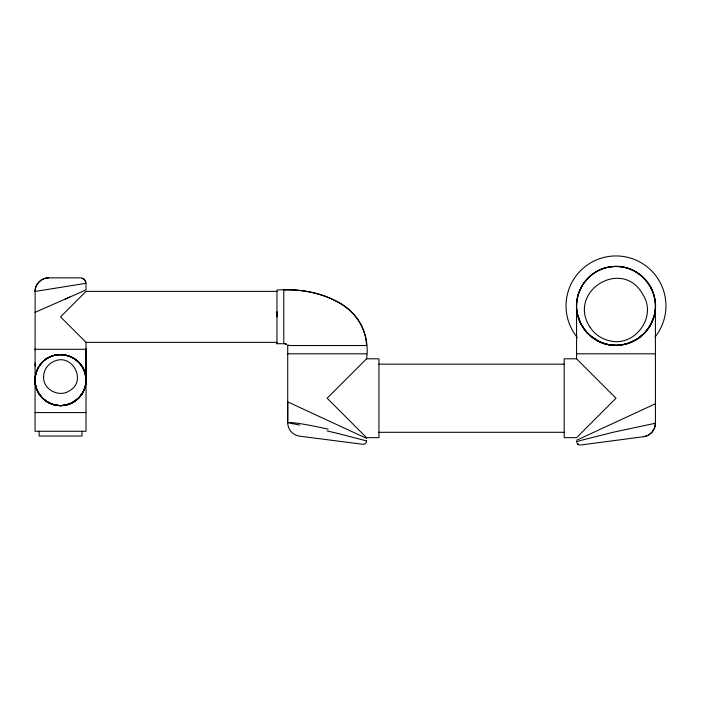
<?xml version="1.0" encoding="UTF-8"?>
<svg xmlns="http://www.w3.org/2000/svg" width="701" height="701" viewBox="0 0 701 701"><rect width="100%" height="100%" fill="white"/><g stroke="black" fill="none" stroke-linecap="round" stroke-linejoin="round"><path stroke-width="1.05" d="M366.553 358.807L378.943 358.807L378.943 437.652L366.553 437.652L327.139 398.229L366.553 358.807C370.242 335.621 358.421 312.024 337.26 301.728C320.997 292.887 302.201 289.18 283.774 290.03L283.774 343.718L276.974 343.718L276.974 343.227M276.974 316.878L276.974 311.743M366.553 440.929L366.553 440.911A3.4 3.4 0 0 1 362.724 444.276L299.581 436.162A13.591 13.591 0 0 1 287.717 422.677L287.717 401.901L366.553 438.388M35.05 379.924L35.068 379.18M35.068 379.101L35.164 377.69A50.2 35.497 0 0 1 35.497 375.324A47.957 33.911 0 0 1 36.855 370.663C39.633 363.556 45.784 357.896 53.092 355.705M51.418 356.283C37.512 361.033 30.949 378.742 37.758 391.517M35.33 376.332C32.299 392.139 47.212 407.395 62.924 405.458A23.764 21.757 0 0 0 70.407 403.574A24.877 22.774 0 0 0 74.788 401.217C81.728 396.608 86.083 388.415 86.021 380.082L86.021 349.291L35.05 349.291L35.409 348.52M625.152 344.244L635.527 340.143L643.868 333.772A55.37 39.151 0 0 0 647.961 328.962A63.362 44.803 0 0 0 651.106 323.801A69.189 48.921 0 0 0 652.762 320.12C655.917 312.024 656.267 302.876 653.744 294.551M653.017 319.446C663.733 293.395 639.102 262.174 611.219 266.766C586.5 268.869 569.51 297.373 579.228 320.12A69.189 48.921 0 0 0 580.875 323.801A63.362 44.803 0 0 0 584.021 328.962A55.37 39.151 0 0 0 588.113 333.772L597.217 340.555M654.585 313.943L654.787 312.9L655.417 312.9L655.417 423.238C655.488 429.862 650.169 435.926 643.597 436.714L580.437 445.03M654.489 314.407L654.024 316.265M35.497 375.324C36.873 368.77 40.667 362.671 46.292 358.947A24.877 22.774 0 0 1 50.665 356.581A23.764 21.757 0 0 1 58.157 354.706L62.924 354.706A23.764 21.757 0 0 1 70.407 356.59A24.737 22.642 0 0 1 73.745 358.281L77.68 361.217L81.062 364.967A28.662 26.235 0 0 1 84.129 370.435A29.985 27.444 0 0 1 84.102 389.721A28.662 26.235 0 0 1 81.062 395.198C75.91 402.321 66.884 406.343 58.157 405.458A23.764 21.757 0 0 1 50.665 403.574A24.737 22.642 0 0 1 47.335 401.883C38.581 396.713 33.595 385.953 35.418 375.938A49.263 34.831 0 0 0 35.068 380.082A49.263 34.831 0 0 0 36.838 389.493A43.138 30.502 0 0 0 39.16 393.971A38.336 27.111 0 0 0 40.711 396.1A34.884 24.666 0 0 0 42.516 398.107A31.676 22.397 0 0 0 44.163 399.614A28.89 20.425 0 0 0 46.003 401.025A26.156 18.489 0 0 0 48.027 402.286A23.729 16.78 0 0 0 50.235 403.399A21.6 15.273 0 0 0 52.636 404.319A19.926 14.09 0 0 0 55.169 405.003A18.717 13.231 0 0 0 57.806 405.423C73.298 407.631 87.905 392.998 85.899 377.585C86.652 385.068 83.892 392.788 78.556 398.107A31.676 22.397 0 0 1 76.908 399.614A28.89 20.425 0 0 1 75.068 401.025A26.156 18.489 0 0 1 73.044 402.286A23.729 16.78 0 0 1 70.836 403.399A21.6 15.273 0 0 1 68.435 404.319A19.926 14.09 0 0 1 65.903 405.003A18.717 13.231 0 0 1 63.265 405.423C54.424 406.422 45.258 402.4 40.018 395.198A28.662 26.235 0 0 1 36.951 389.73M653.902 316.721L649.932 325.956L643.868 333.772A48.991 34.638 0 0 1 641.319 336.112A44.68 31.598 0 0 1 638.471 338.285L631.925 341.957A33.201 23.475 0 0 1 627.64 343.56A30.336 21.451 0 0 1 623.101 344.673L616.529 345.313L609.931 344.848M652.666 320.357L649.897 326.009L645.901 331.582M653.376 318.42C648.907 331.775 636.999 342.237 623.093 344.673A28.636 20.25 0 0 1 619.596 345.155C610.159 345.987 600.433 343.367 592.783 337.759A45.223 31.983 0 0 1 590.671 336.112L585.458 330.828L581.138 324.309A47.116 42.761 0 0 1 581.173 287.498C585.598 278.884 593.44 272.146 602.527 268.851M85.864 349.843L85.89 348.66M85.881 377.41A49.263 34.831 0 0 1 86.004 380.082A49.263 34.831 0 0 1 84.234 389.493L81.912 393.971A38.336 27.111 0 0 1 80.37 396.1A34.884 24.666 0 0 1 78.565 398.107L70.836 403.399L63.265 405.423A18.121 12.811 0 0 1 57.797 405.423C49.552 404.565 41.937 399.43 38.064 392.104M645.358 332.195L638.041 338.574L628.736 343.201M287.874 345.532L288.269 345.155L287.717 345.532L287.717 421.406M65.359 299.012L69.89 297.022M576.572 440.246L655.417 403.767M35.059 312.348L86.013 289.925L86.021 283.3L35.216 291.423M51.497 356.257C65.605 350.395 83.209 360.183 85.575 375.324A50.2 35.497 0 0 1 85.916 377.725M628.28 343.359L619.596 345.155A27.987 19.794 0 0 1 612.385 345.155A28.636 20.25 0 0 1 608.889 344.673A30.336 21.451 0 0 1 604.35 343.56A33.201 23.475 0 0 1 600.065 341.957L590.671 336.112A48.991 34.638 0 0 1 588.121 333.772L584.021 328.962L580.875 323.801L578.614 318.42M643.597 436.714L648.083 435.303L652.044 432.202L654.603 427.873L655.417 423.238L612.797 432.342L581.979 440.132L576.862 441.577L576.774 442.287L576.686 441.63M624.67 344.349L623.093 344.673M35.129 291.441L35.05 431.264L86.021 431.264L86.021 342.36L60.54 316.878L86.021 291.388L276.974 291.388M287.638 345.216L288.356 345.146M48.763 277.859L80.58 277.859M86.021 342.36L276.974 342.36M287.717 345.532L366.553 345.532C364.643 302.07 313.251 287.068 276.974 290.03L276.974 343.718M287.717 353.812L366.553 353.812M576.572 353.812L655.417 353.812M576.572 358.807L564.182 358.807L564.182 437.652L576.572 437.652L615.995 398.229L576.572 358.807L576.572 312.9L577.203 312.9L580.77 323.59L585.65 331.056M378.943 364.161L564.182 364.161M35.05 412.574L86.021 412.574M378.943 432.298L564.182 432.298M284.667 343.797L286.648 344.27M284.799 343.805L286.42 344.173M299.476 425.034L287.76 422.685M327.253 430.984L330.548 431.746A41.525 1.621 12.8 0 1 338.127 433.542M338.224 433.551L366.325 440.841M629.463 268.851C640.749 272.873 649.871 282.345 653.498 293.754M579.052 444.942L577.221 443.654M577.352 443.602L579.166 444.907M577.861 444.171L578.474 444.618M35.383 349.904L35.059 349.326M589.813 326.903C566.785 290.871 623.154 256.916 643.159 295.06C657.021 316.598 635.167 346.758 610.466 340.966A31.326 31.054 0 0 1 589.848 326.876M36.855 389.493L39.168 393.971L42.516 398.107A25.49 25.49 0 0 0 78.556 398.107L81.912 393.971A43.138 30.502 0 0 0 84.216 389.493M85.925 282.258L84.435 279.454L81.579 277.955L84.392 279.41L85.934 282.31M85.916 377.69L85.986 378.733M85.995 378.882L86.021 379.548M81.947 431.264L81.947 436.022L39.125 436.022L39.125 431.264M85.899 363.67A29.977 12.075 0 0 1 85.899 365.773M35.427 366.579A29.985 12.075 0 0 1 35.427 362.794M85.575 375.324A47.957 33.911 0 0 0 84.225 370.663C77.916 352.437 50.709 349.054 40.018 364.967A28.662 26.235 0 0 0 36.951 370.435M36.969 389.721A29.985 27.444 0 0 1 36.969 370.443M53.057 355.591A25.49 24.999 31.6 0 1 85.802 380.082M289.837 422.519A40.763 3.155 12.9 0 1 328.129 429.205M609.888 345.067A39.344 38.257 -6.2 0 1 585.589 331.1M577.23 313.067A39.422 39.422 0 0 1 615.995 266.476A39.422 39.422 0 0 1 654.76 313.067M577.212 337.383A49.955 49.955 0 0 1 581.804 269.473A49.955 49.955 0 0 1 649.871 269.184A49.955 49.955 0 0 1 655.041 337.05M608.889 344.682A36.978 33.56 0 0 1 597.226 340.555M602.518 268.834A36.172 32.833 0 0 1 629.472 268.834M43.585 376.709C42.831 389.625 59.322 398.002 69.662 390.641C87.055 380.958 72.378 353.243 54.617 361.111A16.859 16.859 0 0 0 53.083 361.777C47.466 364.476 43.611 370.47 43.585 376.709M35.278 288.978L35.05 291.45C35.094 284.229 41.35 277.762 48.641 277.859C42.27 277.815 36.391 282.705 35.278 288.978"/></g></svg>
